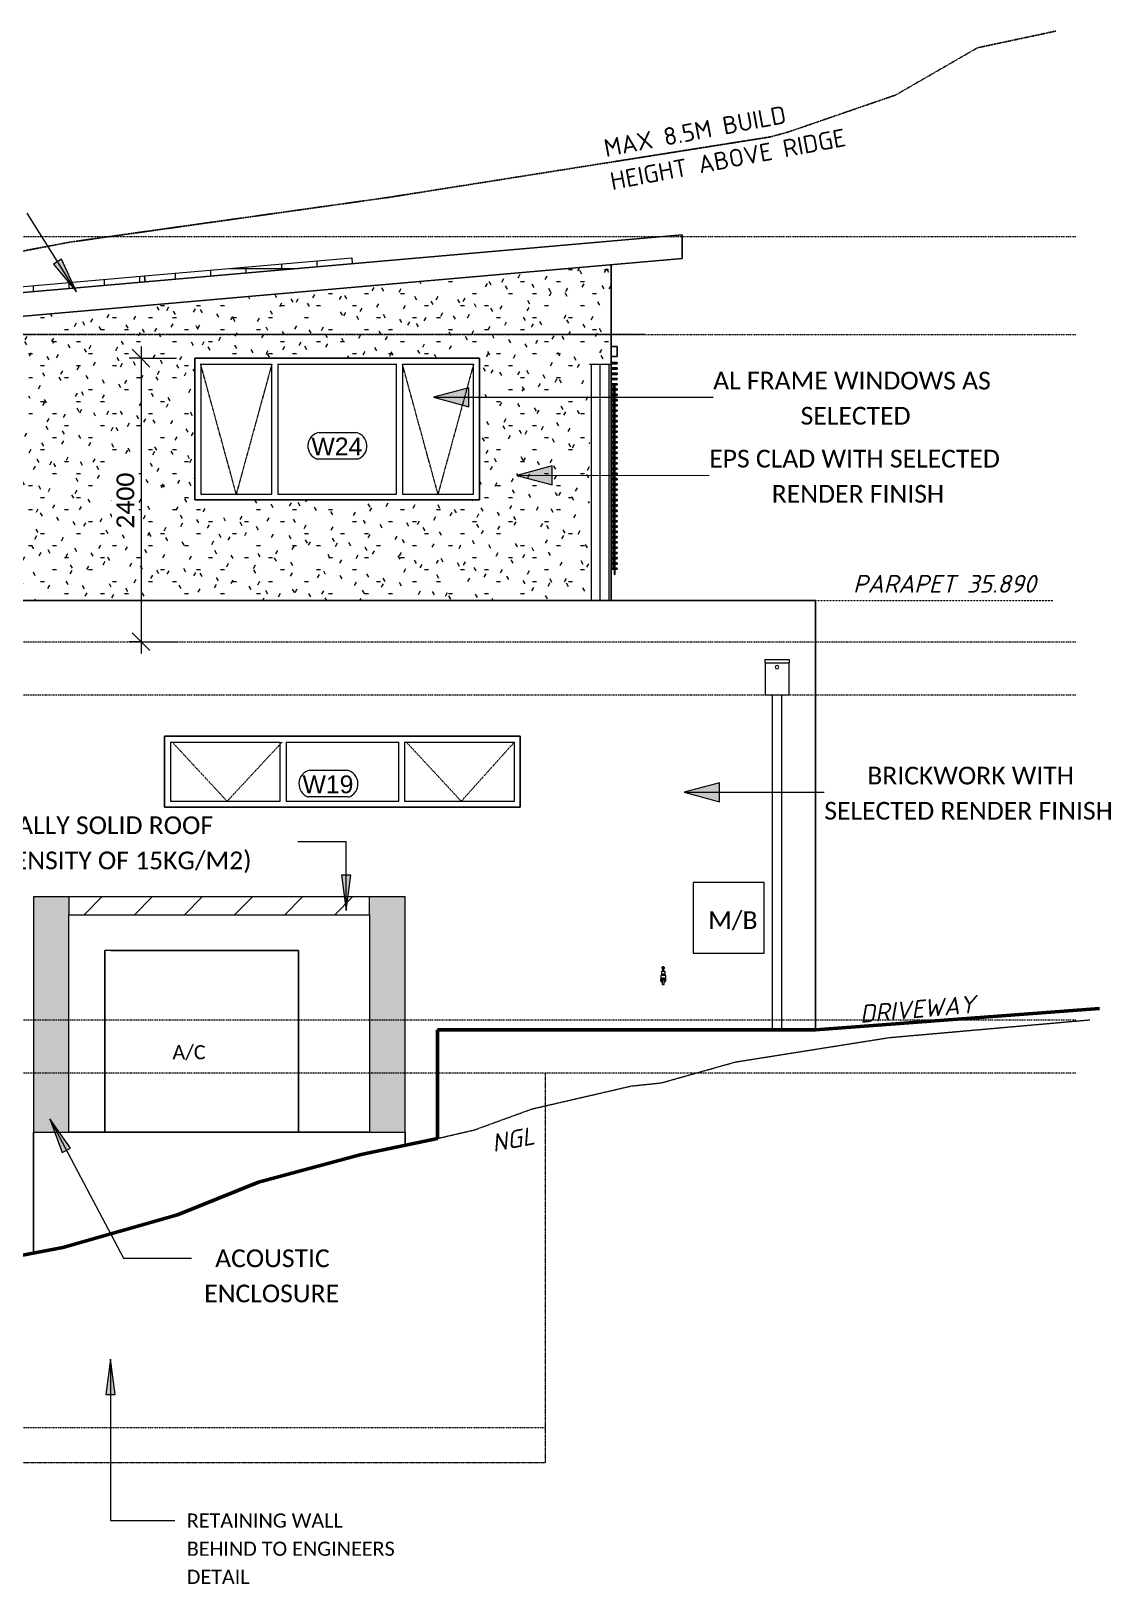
# Model space of a CAD drawing. Header units: millimetres. Extents: x -32501 to -4780, y 27365 to 40709.
# Drawn here: x -13920 to -4780, y 27565 to 40709 of the extents above; entities that cross this region are included whole.
import ezdxf

# ---------------------------------------------------------------- set-up
doc = ezdxf.new("R2010")
doc.units = ezdxf.units.MM
for name, pattern in [('Centre', [30, 12, -6, 6, -6]), ('Dash - Tight', [4.5, 3, -1.5]), ('Dash 1_16_', [3.175, 1.5875, -1.5875]), ('Dash 1_1_', [2, 1, -1]), ('Dash 1_8_', [6.35, 3.175, -3.175]), ('Dash 2_5mm', [5, 2.5, -2.5]), ('Overhead', [3.96875, 2.38125, -1.5875])]:
    doc.linetypes.add(name, pattern=pattern)
for name, color, linetype, lineweight in [('A-ANNO-DIMS', 211, 'Continuous', 9), ('A-ANNO-DIMS-100', 211, 'Continuous', 9), ('A-ANNO-IDEN', 131, 'Continuous', 9), ('A-DETL', 90, 'Continuous', 9), ('A-DETL-GENF', 92, 'Continuous', 9), ('A-DETL-MEDM', 33, 'Continuous', 25), ('A-DETL-WIDE', 214, 'Continuous', 50), ('A-FLOR-LEVL', 51, 'Continuous', 9), ('A-FLOR-OVHD', 1, 'Overhead', 9), ('A-GENM', 13, 'Continuous', 9), ('A-GLAZ', 151, 'Continuous', 9), ('A-GLAZ-IDEN', 152, 'Continuous', 9), ('A-WALL', 113, 'Continuous', 9), ('A-WALL-PATT', 111, 'Continuous', 9), ('E-ELEC-FIXT', 91, 'Continuous', 9), ('G-ANNO-DIMS', 111, 'Continuous', 9), ('G-ANNO-TEXT', 231, 'Continuous', 9), ('P-SANR-FIXT', 6, 'Continuous', 9), ('Q-SPCQ', 91, 'Continuous', 9)]:
    doc.layers.add(name, color=color, linetype=linetype, lineweight=lineweight)
doc.styles.add('Arial', font='arial.ttf', dxfattribs={"height": 150})
doc.styles.add('Calibri', font='calibri.ttf', dxfattribs={"height": 150})
doc.styles.add('Calibri_1', font='calibri.ttf', dxfattribs={"height": 120})
doc.styles.add('ISOCPEUR_1', font='ISOCPEUR.ttf', dxfattribs={"height": 150})
doc.styles.add('ISOCPEUR_I', font='', dxfattribs={"height": 150})
doc.styles.get('ISOCPEUR_I').set_extended_font_data('ISOCPEUR', italic=True)
doc.dimstyles.new('1_5mm_Calibri_Orange', dxfattribs={"dimscale": 304.8, "dimtxt": 176.602264, "dimasz": 0.492126, "dimexe": 0.328084, "dimexo": 0.0625, "dimgap": 0, "dimtad": 1, "dimdec": 0, "dimzin": 0, "dimdsep": 46, "dimtxsty": 'Calibri', "dimblk1": 'OBLIQUE', "dimblk2": 'OBLIQUE', "dimsah": 1, "dimcen": 0.09, "dimdle": 0.328084, "dimazin": 0, "dimtfac": 1, "dimtdec": 4, "dimtix": 1, "dimtmove": 0, "dimatfit": 3, "dimfxl": 0.984252, "dimfxlon": 1, "dimtvp": 1, "dimtfill": 1, "dimtolj": 1, "dimtzin": 0, "dimarcsym": 2})
pattern_1 = [(0, (-17498.15, 1200), (406.4, 101.6), [33.528, -271.272, 33.528, -271.272, -1625.6]), (0, (-17498.15, 1200), (406.4, 101.6), [-609.6, 33.528, -576.072, 33.528, -271.272, -711.2]), (0, (-17498.15, 1200), (406.4, 101.6), [-1524, 33.528, -169.672, 33.528, -474.472]), (120, (-17345.75, 1250.8), (-291.18818, 301.15272), [33.528, -271.272, 33.528, -271.272, -1625.6]), (120, (-17345.75, 1250.8), (-291.18818, 301.15272), [-609.6, 33.528, -576.072, 33.528, -271.272, -711.2]), (120, (-17345.75, 1250.8), (-291.18818, 301.15272), [-1524, 33.528, -169.672, 33.528, -474.472]), (240, (-17294.95, 1454), (-115.21182, -402.75272), [33.528, -271.272, 33.528, -271.272, -1625.6]), (240, (-17294.95, 1454), (-115.21182, -402.75272), [-609.6, 33.528, -576.072, 33.528, -271.272, -711.2]), (240, (-17294.95, 1454), (-115.21182, -402.75272), [-1524, 33.528, -169.672, 33.528, -474.472])]
pattern_2 = [(0, (-17498.15, 1200), (0, 300), []), (90, (-17498.15, 1200), (-300, 2e-14), [])]

# ---------------------------------------------------------------- blocks, each defined once
blk = doc.blocks.new('3 PANEL 2 transom - AFA0630-1980876-lhs')
at = {"layer": 'A-GLAZ'}
for p, q in [((-12739, 34690), (-12739, 34190)), ((-12739, 34690), (-11811, 34690)), ((-11811, 34190), (-11811, 34690)), ((-11761, 34690), (-11761, 34190)), ((-11761, 34690), (-10808, 34690)), ((-10808, 34190), (-10808, 34690)), ((-10758, 34690), (-10758, 34190)), ((-10758, 34690), (-9829, 34690)), ((-9829, 34190), (-9829, 34690)), ((-12739, 34190), (-11811, 34190)), ((-11761, 34190), (-10808, 34190)), ((-10758, 34190), (-9829, 34190))]:
    blk.add_line(p, q, dxfattribs=at)
blk = doc.blocks.new('Windows 1 - Windows 1-1602304-lhs')
at = {"layer": 'A-DETL-MEDM'}
for p, q in [((-9009, 38040), (-8959, 38040)), ((-8959, 38040), (-8959, 37953)), ((-9009, 37953), (-8959, 37953)), ((-9009, 37903), (-8959, 37903)), ((-9009, 37893), (-8959, 37893)), ((-9009, 37858), (-8959, 37858)), ((-8959, 37903), (-8959, 37893)), ((-8959, 37858), (-8959, 37848)), ((-9009, 37848), (-8959, 37848)), ((-9009, 37813), (-8959, 37813)), ((-9009, 37803), (-8959, 37803)), ((-9009, 37769), (-8959, 37769)), ((-9009, 37759), (-8959, 37759)), ((-9009, 37724), (-8959, 37724)), ((-8982, 37724), (-8978, 37724)), ((-8959, 37813), (-8959, 37803)), ((-8959, 37769), (-8959, 37759)), ((-8959, 37724), (-8959, 37714)), ((-9009, 37714), (-8959, 37714)), ((-9009, 37680), (-8959, 37680)), ((-9009, 37670), (-8959, 37670)), ((-9009, 37635), (-8959, 37635)), ((-9009, 37625), (-8959, 37625)), ((-9009, 37590), (-8959, 37590)), ((-8993, 37680), (-8993, 37709)), ((-8993, 37709), (-8989, 37709)), ((-8993, 37635), (-8993, 37670)), ((-8993, 37590), (-8993, 37625)), ((-8989, 37709), (-8989, 37680)), ((-8989, 37670), (-8989, 37635)), ((-8989, 37625), (-8989, 37590)), ((-8982, 37708), (-8982, 37714)), ((-8982, 37680), (-8982, 37708)), ((-8982, 37708), (-8978, 37708)), ((-8982, 37635), (-8982, 37670)), ((-8982, 37590), (-8982, 37625)), ((-8978, 37714), (-8978, 37708)), ((-8978, 37708), (-8978, 37680)), ((-8978, 37670), (-8978, 37635)), ((-8978, 37625), (-8978, 37590)), ((-8959, 37680), (-8959, 37670)), ((-8959, 37635), (-8959, 37625)), ((-8959, 37590), (-8959, 37580)), ((-9009, 37580), (-8959, 37580)), ((-9009, 37546), (-8959, 37546)), ((-9009, 37536), (-8959, 37536)), ((-9009, 37501), (-8959, 37501)), ((-9009, 37491), (-8959, 37491)), ((-8993, 37546), (-8993, 37580)), ((-8993, 37501), (-8993, 37536)), ((-8993, 37456), (-8993, 37491)), ((-8989, 37580), (-8989, 37546)), ((-8989, 37536), (-8989, 37501)), ((-8989, 37491), (-8989, 37456)), ((-8982, 37546), (-8982, 37580)), ((-8982, 37580), (-8978, 37580)), ((-8982, 37501), (-8982, 37536)), ((-8982, 37456), (-8982, 37491)), ((-8978, 37580), (-8978, 37546)), ((-8978, 37536), (-8978, 37501)), ((-8978, 37491), (-8978, 37456)), ((-8959, 37546), (-8959, 37536)), ((-8959, 37501), (-8959, 37491)), ((-9009, 37456), (-8959, 37456)), ((-9009, 37446), (-8959, 37446)), ((-9009, 37412), (-8959, 37412)), ((-9009, 37402), (-8959, 37402)), ((-9009, 37367), (-8959, 37367)), ((-9009, 37357), (-8959, 37357)), ((-8993, 37412), (-8993, 37446)), ((-8993, 37367), (-8993, 37402)), ((-8993, 37323), (-8993, 37357)), ((-8989, 37446), (-8989, 37412)), ((-8989, 37402), (-8989, 37367)), ((-8989, 37357), (-8989, 37323)), ((-8982, 37412), (-8982, 37446)), ((-8982, 37367), (-8982, 37402)), ((-8982, 37323), (-8982, 37357)), ((-8978, 37446), (-8978, 37412)), ((-8978, 37402), (-8978, 37367)), ((-8978, 37357), (-8978, 37323)), ((-8959, 37456), (-8959, 37446)), ((-8959, 37412), (-8959, 37402)), ((-8959, 37367), (-8959, 37357)), ((-9009, 37323), (-8959, 37323)), ((-9009, 37313), (-8959, 37313)), ((-9009, 37278), (-8959, 37278)), ((-9009, 37268), (-8959, 37268)), ((-9009, 37233), (-8959, 37233)), ((-9009, 37223), (-8959, 37223)), ((-8993, 37278), (-8993, 37313)), ((-8993, 37233), (-8993, 37268)), ((-8993, 37189), (-8993, 37223)), ((-8989, 37313), (-8989, 37278)), ((-8989, 37268), (-8989, 37233)), ((-8989, 37223), (-8989, 37189)), ((-8982, 37278), (-8982, 37313)), ((-8982, 37233), (-8982, 37268)), ((-8982, 37189), (-8982, 37223)), ((-8978, 37313), (-8978, 37278)), ((-8978, 37268), (-8978, 37233)), ((-8978, 37223), (-8978, 37189)), ((-8959, 37323), (-8959, 37313)), ((-8959, 37278), (-8959, 37268)), ((-8959, 37233), (-8959, 37223)), ((-9009, 37189), (-8959, 37189)), ((-9009, 37179), (-8959, 37179)), ((-9009, 37144), (-8959, 37144)), ((-9009, 37134), (-8959, 37134)), ((-9009, 37100), (-8959, 37100)), ((-9009, 37090), (-8959, 37090)), ((-8993, 37144), (-8993, 37179)), ((-8993, 37100), (-8993, 37134)), ((-8993, 37055), (-8993, 37090)), ((-8989, 37179), (-8989, 37144)), ((-8989, 37134), (-8989, 37100)), ((-8989, 37090), (-8989, 37055)), ((-8982, 37144), (-8982, 37179)), ((-8982, 37100), (-8982, 37134)), ((-8982, 37055), (-8982, 37090)), ((-8978, 37179), (-8978, 37144)), ((-8978, 37134), (-8978, 37100)), ((-8978, 37090), (-8978, 37055)), ((-8959, 37189), (-8959, 37179)), ((-8959, 37144), (-8959, 37134)), ((-8959, 37100), (-8959, 37090)), ((-9009, 37055), (-8959, 37055)), ((-9009, 37045), (-8959, 37045)), ((-9009, 37010), (-8959, 37010)), ((-9009, 37000), (-8959, 37000)), ((-9009, 36966), (-8959, 36966)), ((-9009, 36956), (-8959, 36956)), ((-8993, 37010), (-8993, 37045)), ((-8993, 36966), (-8993, 37000)), ((-8993, 36921), (-8993, 36956)), ((-8989, 37045), (-8989, 37010)), ((-8989, 37000), (-8989, 36966)), ((-8989, 36956), (-8989, 36921)), ((-8982, 37010), (-8982, 37045)), ((-8982, 36966), (-8982, 37000)), ((-8982, 36921), (-8982, 36956)), ((-8978, 37045), (-8978, 37010)), ((-8978, 37000), (-8978, 36966)), ((-8978, 36956), (-8978, 36921)), ((-8959, 37055), (-8959, 37045)), ((-8959, 37010), (-8959, 37000)), ((-8959, 36966), (-8959, 36956)), ((-9009, 36921), (-8959, 36921)), ((-9009, 36911), (-8959, 36911)), ((-9009, 36876), (-8959, 36876)), ((-9009, 36866), (-8959, 36866)), ((-9009, 36832), (-8959, 36832)), ((-9009, 36822), (-8959, 36822)), ((-8993, 36876), (-8993, 36911)), ((-8993, 36832), (-8993, 36866)), ((-8993, 36787), (-8993, 36822)), ((-8989, 36911), (-8989, 36876)), ((-8989, 36866), (-8989, 36832)), ((-8989, 36822), (-8989, 36787)), ((-8982, 36876), (-8982, 36911)), ((-8982, 36832), (-8982, 36866)), ((-8982, 36787), (-8982, 36822)), ((-8978, 36911), (-8978, 36876)), ((-8978, 36866), (-8978, 36832)), ((-8978, 36822), (-8978, 36787)), ((-8959, 36921), (-8959, 36911)), ((-8959, 36876), (-8959, 36866)), ((-8959, 36832), (-8959, 36822)), ((-9009, 36787), (-8959, 36787)), ((-9009, 36777), (-8959, 36777)), ((-9009, 36743), (-8959, 36743)), ((-9009, 36733), (-8959, 36733)), ((-9009, 36698), (-8959, 36698)), ((-9009, 36688), (-8959, 36688)), ((-8993, 36743), (-8993, 36777)), ((-8993, 36698), (-8993, 36733)), ((-8993, 36653), (-8993, 36688)), ((-8989, 36777), (-8989, 36743)), ((-8989, 36733), (-8989, 36698)), ((-8989, 36688), (-8989, 36653)), ((-8982, 36743), (-8982, 36777)), ((-8982, 36698), (-8982, 36733)), ((-8982, 36653), (-8982, 36688)), ((-8978, 36777), (-8978, 36743)), ((-8978, 36733), (-8978, 36698)), ((-8978, 36688), (-8978, 36653)), ((-8959, 36787), (-8959, 36777)), ((-8959, 36743), (-8959, 36733)), ((-8959, 36698), (-8959, 36688)), ((-9009, 36653), (-8959, 36653)), ((-9009, 36643), (-8959, 36643)), ((-9009, 36609), (-8959, 36609)), ((-9009, 36599), (-8959, 36599)), ((-9009, 36564), (-8959, 36564)), ((-9009, 36554), (-8959, 36554)), ((-8993, 36609), (-8993, 36643)), ((-8993, 36564), (-8993, 36599)), ((-8993, 36520), (-8993, 36554)), ((-8989, 36643), (-8989, 36609)), ((-8989, 36599), (-8989, 36564)), ((-8989, 36554), (-8989, 36520)), ((-8982, 36609), (-8982, 36643)), ((-8982, 36564), (-8982, 36599)), ((-8982, 36520), (-8982, 36554)), ((-8978, 36643), (-8978, 36609)), ((-8978, 36599), (-8978, 36564)), ((-8978, 36554), (-8978, 36520)), ((-8959, 36653), (-8959, 36643)), ((-8959, 36609), (-8959, 36599)), ((-8959, 36564), (-8959, 36554)), ((-9009, 36520), (-8959, 36520)), ((-9009, 36510), (-8959, 36510)), ((-9009, 36475), (-8959, 36475)), ((-9009, 36465), (-8959, 36465)), ((-9009, 36430), (-8959, 36430)), ((-9009, 36420), (-8959, 36420)), ((-8993, 36475), (-8993, 36510)), ((-8993, 36430), (-8993, 36465)), ((-8993, 36386), (-8993, 36420)), ((-8989, 36510), (-8989, 36475)), ((-8989, 36465), (-8989, 36430)), ((-8989, 36420), (-8989, 36386)), ((-8982, 36475), (-8982, 36510)), ((-8982, 36430), (-8982, 36465)), ((-8982, 36386), (-8982, 36420)), ((-8978, 36510), (-8978, 36475)), ((-8978, 36465), (-8978, 36430)), ((-8978, 36420), (-8978, 36386)), ((-8959, 36520), (-8959, 36510)), ((-8959, 36475), (-8959, 36465)), ((-8959, 36430), (-8959, 36420)), ((-9009, 36386), (-8959, 36386)), ((-9009, 36376), (-8959, 36376)), ((-9009, 36341), (-8959, 36341)), ((-9009, 36331), (-8959, 36331)), ((-9009, 36296), (-8959, 36296)), ((-9009, 36286), (-8959, 36286)), ((-8993, 36341), (-8993, 36376)), ((-8993, 36296), (-8993, 36331)), ((-8993, 36252), (-8993, 36286)), ((-8989, 36376), (-8989, 36341)), ((-8989, 36331), (-8989, 36296)), ((-8989, 36286), (-8989, 36252)), ((-8982, 36341), (-8982, 36376)), ((-8982, 36296), (-8982, 36331)), ((-8982, 36252), (-8982, 36286)), ((-8978, 36376), (-8978, 36341)), ((-8978, 36331), (-8978, 36296)), ((-8978, 36286), (-8978, 36252)), ((-8959, 36386), (-8959, 36376)), ((-8959, 36341), (-8959, 36331)), ((-8959, 36296), (-8959, 36286)), ((-9009, 36252), (-8959, 36252)), ((-9009, 36242), (-8959, 36242)), ((-9009, 36207), (-8959, 36207)), ((-9009, 36197), (-8959, 36197)), ((-9009, 36163), (-8959, 36163)), ((-9009, 36153), (-8959, 36153)), ((-8993, 36207), (-8993, 36242)), ((-8993, 36165), (-8993, 36197)), ((-8989, 36165), (-8993, 36165)), ((-8989, 36242), (-8989, 36207)), ((-8989, 36197), (-8989, 36165)), ((-8982, 36207), (-8982, 36242)), ((-8982, 36167), (-8982, 36197)), ((-8982, 36163), (-8982, 36167)), ((-8978, 36167), (-8982, 36167)), ((-8982, 36146), (-8982, 36153)), ((-8978, 36146), (-8982, 36146)), ((-8982, 36109), (-8982, 36146)), ((-8978, 36242), (-8978, 36207)), ((-8978, 36197), (-8978, 36167)), ((-8978, 36167), (-8978, 36163)), ((-8978, 36153), (-8978, 36146)), ((-8978, 36146), (-8978, 36109)), ((-8959, 36252), (-8959, 36242)), ((-8959, 36207), (-8959, 36197)), ((-8959, 36163), (-8959, 36153)), ((-8978, 36109), (-8982, 36109))]:
    blk.add_line(p, q, dxfattribs=at)
blk = doc.blocks.new('AS_AA 0622 - 1527_3 PANEL HORIZONTAL_ - AA1224-2143068-lhs')
at = {"layer": 'A-GLAZ'}
for p, q in [((-10124, 37940), (-12534, 37940)), ((-12534, 36740), (-12534, 37940)), ((-12484, 37890), (-12484, 36790)), ((-12484, 37890), (-11882, 37890)), ((-11882, 36790), (-11882, 37890)), ((-11832, 37890), (-11832, 36790)), ((-11832, 37890), (-10827, 37890)), ((-10827, 36790), (-10827, 37890)), ((-10777, 37890), (-10777, 36790)), ((-10777, 37890), (-10174, 37890)), ((-10174, 36790), (-10174, 37890)), ((-10124, 37940), (-10124, 36740)), ((-10124, 36740), (-12534, 36740)), ((-12484, 36790), (-11882, 36790)), ((-11832, 36790), (-10827, 36790)), ((-10777, 36790), (-10174, 36790))]:
    blk.add_line(p, q, dxfattribs=at)
blk = doc.blocks.new('Meter box - Type 1-1980878-lhs')
at = {"layer": 'E-ELEC-FIXT'}
for p, q in [((-7715, 33503), (-8315, 33503)), ((-8315, 33503), (-8315, 32903)), ((-7715, 32903), (-7715, 33503)), ((-8315, 32903), (-7715, 32903))]:
    blk.add_line(p, q, dxfattribs=at)
blk = doc.blocks.new('Downpipe - RH DP-1906953-lhs')
at = {"layer": 'A-GENM'}
for p, q in [((-7709, 35390), (-7503, 35390)), ((-7709, 35390), (-7709, 35360)), ((-7709, 35360), (-7503, 35360)), ((-7706, 35360), (-7706, 35093)), ((-7506, 35360), (-7506, 35093)), ((-7503, 35390), (-7503, 35360)), ((-7706, 35093), (-7706, 35090)), ((-7506, 35093), (-7506, 35090)), ((-7706, 35090), (-7506, 35090)), ((-7646, 35090), (-7646, 32254)), ((-7566, 32254), (-7566, 35090))]:
    blk.add_line(p, q, dxfattribs=at)
for start, end in [(0, 180), (180, 0)]:
    blk.add_arc((-7606, 35325), 15, start, end, dxfattribs=at)
blk = doc.blocks.new('Solar Panel_ Face Based - Solar Panel_ Face Based-V6-lhs')
at = {"layer": 'E-ELEC-FIXT'}
h = blk.add_hatch(dxfattribs=at)
h.set_pattern_fill('FP_4', color=256, style=0, pattern_type=2)
h.set_pattern_definition(pattern_2)
h.paths.add_polyline_path([(-14712, 38483), (-14708, 38433), (-12955, 38587), (-12959, 38637)])
for p, q in [((-14712, 38483), (-12959, 38637)), ((-12959, 38637), (-12955, 38587)), ((-14708, 38433), (-14712, 38483))]:
    blk.add_line(p, q, dxfattribs=at)
blk = doc.blocks.new('Solar Panel_ Face Based - Solar Panel_ Face Based-V7-lhs')
at = {"layer": 'E-ELEC-FIXT'}
h = blk.add_hatch(dxfattribs=at)
h.set_pattern_fill('FP_3', color=256, style=0, pattern_type=2)
h.set_pattern_definition(pattern_2)
h.paths.add_polyline_path([(-12955, 38587), (-11201, 38740), (-11206, 38790), (-12959, 38637)])
for p, q in [((-12959, 38637), (-11206, 38790)), ((-11206, 38790), (-11201, 38740)), ((-12955, 38587), (-12959, 38637))]:
    blk.add_line(p, q, dxfattribs=at)
blk = doc.blocks.new('Tap - Tap-1959228-lhs')
at = {"layer": 'P-SANR-FIXT'}
for p, q in [((-8585, 32748), (-8585, 32729)), ((-8554, 32748), (-8585, 32748)), ((-8585, 32729), (-8569, 32729)), ((-8585, 32729), (-8585, 32716)), ((-8580, 32729), (-8580, 32716)), ((-8576, 32774), (-8576, 32748)), ((-8576, 32774), (-8576, 32774)), ((-8576, 32774), (-8576, 32774)), ((-8569, 32729), (-8554, 32729)), ((-8569, 32729), (-8569, 32716)), ((-8563, 32748), (-8563, 32774)), ((-8563, 32774), (-8563, 32774)), ((-8563, 32774), (-8563, 32774)), ((-8559, 32729), (-8559, 32716)), ((-8554, 32729), (-8554, 32748)), ((-8554, 32716), (-8554, 32729)), ((-8590, 32715), (-8590, 32690)), ((-8548, 32715), (-8590, 32715)), ((-8590, 32690), (-8581, 32690)), ((-8589, 32716), (-8589, 32715)), ((-8585, 32716), (-8589, 32716)), ((-8549, 32716), (-8589, 32716)), ((-8585, 32716), (-8584, 32716)), ((-8558, 32690), (-8548, 32690)), ((-8549, 32716), (-8554, 32716)), ((-8549, 32715), (-8549, 32716)), ((-8548, 32690), (-8548, 32715))]:
    blk.add_line(p, q, dxfattribs=at)
at = {"layer": 'P-SANR-FIXT', "flags": 128}
for points in [[(-8576, 32774), (-8577, 32775), (-8578, 32777), (-8579, 32779), (-8579, 32781), (-8578, 32783), (-8577, 32785), (-8576, 32786), (-8575, 32787), (-8574, 32788), (-8572, 32789), (-8569, 32789)], [(-8569, 32789), (-8571, 32789), (-8573, 32788), (-8575, 32787), (-8576, 32786), (-8577, 32785), (-8578, 32783), (-8579, 32781), (-8579, 32779), (-8578, 32777), (-8577, 32775), (-8576, 32774), (-8575, 32773), (-8574, 32772), (-8572, 32771), (-8569, 32771)], [(-8569, 32789), (-8568, 32789), (-8566, 32788), (-8564, 32787), (-8563, 32786), (-8562, 32785), (-8561, 32783), (-8560, 32781), (-8560, 32779), (-8561, 32777), (-8562, 32775), (-8563, 32774)], [(-8569, 32771), (-8568, 32771), (-8566, 32772), (-8564, 32773), (-8563, 32774), (-8562, 32775), (-8561, 32777), (-8560, 32779), (-8560, 32781), (-8561, 32783), (-8562, 32785), (-8563, 32786), (-8564, 32787), (-8565, 32788), (-8567, 32789), (-8569, 32789)], [(-8578, 32658), (-8580, 32659), (-8583, 32661), (-8585, 32663), (-8586, 32665), (-8588, 32668), (-8589, 32670), (-8590, 32673), (-8590, 32676), (-8590, 32679), (-8589, 32682), (-8588, 32684), (-8587, 32687), (-8585, 32689), (-8585, 32690)], [(-8577, 32677), (-8577, 32676), (-8577, 32676), (-8577, 32676), (-8577, 32675), (-8577, 32675), (-8577, 32674), (-8577, 32674), (-8577, 32673), (-8577, 32672), (-8577, 32671), (-8577, 32671), (-8577, 32670), (-8577, 32669), (-8577, 32668), (-8577, 32667), (-8577, 32666), (-8577, 32665), (-8577, 32664), (-8577, 32662), (-8577, 32661), (-8577, 32660), (-8577, 32659), (-8577, 32657), (-8577, 32656), (-8577, 32655), (-8577, 32653), (-8577, 32652), (-8577, 32651), (-8577, 32649), (-8577, 32648), (-8577, 32646), (-8577, 32645), (-8577, 32643), (-8577, 32642), (-8577, 32640), (-8577, 32639), (-8577, 32638)], [(-8554, 32690), (-8552, 32688), (-8551, 32685), (-8550, 32682), (-8549, 32680), (-8549, 32677), (-8549, 32674), (-8550, 32671), (-8551, 32668), (-8552, 32666), (-8554, 32664), (-8556, 32661), (-8558, 32660), (-8561, 32658)], [(-8561, 32638), (-8561, 32640), (-8561, 32641), (-8561, 32643), (-8561, 32644), (-8561, 32645), (-8561, 32647), (-8561, 32648), (-8561, 32650), (-8561, 32651), (-8561, 32653), (-8561, 32654), (-8561, 32655), (-8561, 32657), (-8561, 32658), (-8561, 32659), (-8561, 32661), (-8561, 32662), (-8561, 32663), (-8561, 32664), (-8561, 32665), (-8561, 32666), (-8561, 32667), (-8561, 32668), (-8561, 32669), (-8561, 32670), (-8561, 32671), (-8561, 32672), (-8561, 32673), (-8561, 32673), (-8561, 32674), (-8561, 32674), (-8561, 32675), (-8561, 32675), (-8561, 32676), (-8561, 32676), (-8561, 32677), (-8561, 32677)]]:
    blk.add_lwpolyline(points, dxfattribs=at)
at = {"layer": 'P-SANR-FIXT'}
for centre, radius, start, end in [((-8569, 32780), 8.98, 233.7898, 270), ((-8569, 32780), 8.98, 90, 108.0981), ((-8569, 32780), 8.98, 53.7898, 90), ((-8569, 32780), 8.98, 270, 288.0981), ((-8569, 32677), 9.58, 90, 210), ((-8569, 32677), 9.58, 330, 90)]:
    blk.add_arc(centre, radius, start, end, dxfattribs=at)
for start_param, end_param in [(2.879793, 4.712389), (4.712389, 6.544985)]:
    blk.add_ellipse((-8569, 32638), major_axis=(8, 0), ratio=0.061903, start_param=start_param, end_param=end_param, dxfattribs=at)
for points, knots in [([(-8569, 32771), (-8570, 32771), (-8571, 32771), (-8572, 32771), (-8572, 32771), (-8572, 32771), (-8573, 32772), (-8573, 32772), (-8573, 32772), (-8574, 32772), (-8574, 32772), (-8574, 32772), (-8574, 32772), (-8575, 32773), (-8575, 32773), (-8575, 32773), (-8575, 32773), (-8575, 32773), (-8575, 32773), (-8575, 32773), (-8576, 32773), (-8576, 32774), (-8576, 32774)], [0, 0, 0, 0, 0.166667, 0.25, 0.291667, 0.333333, 0.375, 0.416667, 0.458333, 0.5, 0.541667, 0.583333, 0.625, 0.666667, 0.6875, 0.708333, 0.75, 0.791667, 0.833333, 0.875, 0.916667, 1, 1, 1, 1]), ([(-8563, 32774), (-8563, 32774), (-8563, 32773), (-8563, 32773), (-8564, 32773), (-8564, 32773), (-8564, 32773), (-8564, 32773), (-8564, 32773), (-8564, 32773), (-8564, 32773), (-8565, 32772), (-8565, 32772), (-8565, 32772), (-8565, 32772), (-8566, 32772), (-8566, 32772), (-8566, 32772), (-8567, 32771), (-8567, 32771), (-8567, 32771), (-8568, 32771), (-8569, 32771), (-8569, 32771)], [0, 0, 0, 0, 0.083333, 0.125, 0.166667, 0.208333, 0.25, 0.291667, 0.3125, 0.333333, 0.354167, 0.375, 0.416667, 0.458333, 0.5, 0.541667, 0.583333, 0.625, 0.666667, 0.708333, 0.75, 0.833333, 1, 1, 1, 1]), ([(-8577, 32675), (-8577, 32676), (-8577, 32677), (-8577, 32678), (-8577, 32679), (-8577, 32680), (-8576, 32682), (-8574, 32683), (-8572, 32684), (-8571, 32685), (-8569, 32685)], [0.4444444, 0.4444444, 0.4444444, 0.4444444, 0.5138889, 0.5486111, 0.5833333, 0.6527778, 0.7222222, 0.7916667, 0.8611111, 1, 1, 1, 1]), ([(-8569, 32685), (-8569, 32685), (-8568, 32685), (-8567, 32684), (-8565, 32684), (-8564, 32683), (-8563, 32682), (-8562, 32681), (-8562, 32679), (-8562, 32678), (-8561, 32677), (-8562, 32676), (-8562, 32675)], [0, 0, 0, 0, 0.0555556, 0.1111111, 0.1666667, 0.2222222, 0.2777778, 0.3333333, 0.3888889, 0.4444444, 0.5138889, 0.5555556, 0.5555556, 0.5555556, 0.5555556])]:
    blk.add_open_spline(points, degree=3, knots=knots, dxfattribs=at)
for points in [[(-8569, 32693), (-8571, 32693), (-8574, 32693), (-8578, 32692), (-8580, 32691), (-8581, 32690)], [(-8558, 32690), (-8559, 32691), (-8561, 32692), (-8565, 32693), (-8568, 32693), (-8569, 32693)]]:
    blk.add_open_spline(points, degree=3, dxfattribs=at)
blk = doc.blocks.new('ACTRON UNIT - SRA171C-2646790-lhs')
at = {"layer": 'A-DETL-MEDM'}
for p, q in [((-13296, 32926), (-13296, 31390)), ((-13246, 32926), (-11705, 32926)), ((-11655, 32926), (-11705, 32926)), ((-11655, 31390), (-11655, 32926)), ((-13900, 30365), (-13900, 31380))]:
    blk.add_line(p, q, dxfattribs=at)
at = {"layer": 'Q-SPCQ'}
blk.add_line((-13246, 32926), (-13296, 32926), dxfattribs=at)
blk = doc.blocks.new('DIMBLOCK4-lhs')
at = {"layer": 'A-ANNO-DIMS-100'}
for p, q in [((-12989, 37940), (-13064, 38015)), ((-12989, 38040), (-12989, 35440)), ((-12989, 37940), (-13089, 37940)), ((-12989, 37940), (-12914, 37865)), ((-12989, 37940), (-12689, 37940)), ((-12989, 35540), (-13089, 35540)), ((-12989, 35540), (-13064, 35615)), ((-12989, 35540), (-12914, 35465)), ((-12989, 35540), (-12689, 35540))]:
    blk.add_line(p, q, dxfattribs=at)
at = {"layer": 'A-ANNO-DIMS-100', "color": 0, "insert": (-13197, 36497), "char_height": 150, "width": 583.66, "attachment_point": 1, "rotation": 90, "line_spacing_factor": 1.158048, "style": 'Calibri', "bg_fill": 3, "box_fill_scale": 1.25, "bg_fill_color": 9, "bg_fill_true_color": 13158600, "bg_fill_transparency": 0}
blk.add_mtext('2400', dxfattribs=at)
blk = doc.blocks.new('_Oblique')
at = {"color": 0, "linetype": 'ByBlock', "lineweight": -2}
blk.add_line((-0.5, -0.5), (0.5, 0.5), dxfattribs=at)
blk = doc.blocks.new('Window Tag ELEVATION - Window Tag_Elevation-2303104-lhs')
at = {"layer": 'A-GLAZ-IDEN'}
for p, q in [((-11484, 37312), (-11170, 37312)), ((-11157, 37086), (-11498, 37086))]:
    blk.add_line(p, q, dxfattribs=at)
for centre, start, end in [((-11459, 37197), 102.445, 250.7813), ((-11195, 37197), 289.2187, 77.555)]:
    blk.add_arc(centre, 118, start, end, dxfattribs=at)

msp = doc.modelspace()

# ---------------------------------------------------------------- hatches: boundary and pattern name
at = {"layer": 'A-ANNO-IDEN'}
for points in [[(-10514.6, 37608.7), (-10214.5, 37528.4), (-10214.6, 37689.2)], [(-9807.9, 36948.1), (-9507.9, 36867.8), (-9507.9, 37028.5)], [(-8393.1, 34265.7), (-8093, 34185.4), (-8093.1, 34346.2)]]:
    msp.add_hatch(color=256, dxfattribs=at).paths.add_polyline_path(points)
at = {"layer": 'A-DETL-GENF'}
for points in [[(-13599.5, 31390), (-13599.5, 33380.5), (-13899.5, 33380.5), (-13899.5, 31390)], [(-10754.5, 31390), (-10754.5, 33379.8), (-11054.5, 33379.8), (-11054.5, 31390), (-10802.1, 31390)]]:
    msp.add_hatch(color=111, dxfattribs=at).paths.add_polyline_path(points)
h = msp.add_hatch(dxfattribs=at)
h.set_pattern_fill('FP_5', color=8, style=0, pattern_type=2)
h.set_pattern_definition([(45, (-17498.15, 1200), (-212.132, 212.132), [])])
h.paths.add_polyline_path([(-11240.9, 33229.8), (-11054.5, 33229.8), (-11054.5, 33379.8), (-13599.5, 33379.8), (-13599.5, 33229.8), (-12996, 33229.8)])
at = {"layer": 'A-WALL-PATT'}
h = msp.add_hatch(dxfattribs=at)
h.set_pattern_fill('FP_1', color=256, style=0, pattern_type=2)
h.set_pattern_definition(pattern_1)
h.paths.add_polyline_path([(-15080.3, 35890), (-9194.5, 35890), (-9194.5, 38713.9), (-18294.5, 37917.8), (-18294.5, 37796.2), (-17779.5, 37751.1), (-17779.5, 35890), (-17749.5, 35890), (-17749.5, 37640), (-15939.5, 37640), (-15939.5, 35890), (-15190, 35890)])
h.paths.add_polyline_path([(-17949.5, 35890), (-17859.5, 35890), (-17859.5, 37677.8), (-18294.5, 37715.8), (-18294.5, 36341), (-17949.5, 36371.2), (-17949.5, 35950.8)])
h.paths.add_polyline_path([(-11240.9, 36740), (-12534.5, 36740), (-12534.5, 37940), (-10124.5, 37940), (-10124.5, 36740)])
h.paths.add_polyline_path([(-15149.9, 37340), (-15149.9, 37940), (-13939.9, 37940), (-13939.9, 37340), (-15080.3, 37340)])
h = msp.add_hatch(dxfattribs=at)
h.set_pattern_fill('FP_1', color=256, style=0, pattern_type=2)
h.set_pattern_definition(pattern_1)
h.paths.add_polyline_path([(-9194.5, 37885.1), (-9009.5, 37885.1), (-9009.5, 38730.1), (-9194.5, 38713.9), (-9194.5, 38377.7)])
h = msp.add_hatch(dxfattribs=at)
h.set_pattern_fill('FP_2', color=256, style=0, pattern_type=2)
h.set_pattern_definition([(90, (-9101.96, 35540), (-75, 5e-15), [])])
h.paths.add_polyline_path([(-9009.5, 35890), (-9009.5, 37885.1), (-9194.5, 37885.1), (-9194.5, 35890)])
at = {"layer": 'G-ANNO-TEXT'}
for points in [[(-13536.1, 38501.6), (-13661.8, 38776.8), (-13728.7, 38734.9)], [(-11252.7, 33264.1), (-11213.2, 33564.1), (-11292.2, 33564.1)], [(-13760.5, 31502), (-13655.4, 31218.3), (-13585.5, 31255.1)], [(-13248.5, 29468.3), (-13288, 29168.3), (-13209, 29168.3)]]:
    msp.add_hatch(color=7, dxfattribs=at).paths.add_polyline_path(points)

# ---------------------------------------------------------------- linework, layer by layer
at = {"layer": 'A-ANNO-IDEN'}
for p, q in [((-10214.6, 37689.2), (-10514.6, 37608.7)), ((-10514.6, 37608.7), (-8146.9, 37609.2)), ((-10514.6, 37608.7), (-10214.5, 37528.4)), ((-10214.5, 37528.4), (-10214.6, 37689.2)), ((-9507.9, 37028.5), (-9807.9, 36948.1)), ((-9807.9, 36948.1), (-8179.7, 36948.6)), ((-9807.9, 36948.1), (-9507.9, 36867.8)), ((-9507.9, 36867.8), (-9507.9, 37028.5)), ((-8093.1, 34346.2), (-8393.1, 34265.7)), ((-8093, 34185.4), (-8093.1, 34346.2)), ((-8393.1, 34265.7), (-7206, 34266.2)), ((-8393.1, 34265.7), (-8093, 34185.4))]:
    msp.add_line(p, q, dxfattribs=at)
at = {"layer": 'A-DETL', "linetype": 'Dash 2_5mm', "lineweight": 25}
for p, q in [((-5908.9, 40567.2), (-5243.8, 40708.6)), ((-6601.7, 40167.2), (-5908.9, 40567.2)), ((-7509.4, 39854.6), (-6601.7, 40167.2)), ((-7663.7, 39812.4), (-7509.4, 39854.6)), ((-7663.7, 39812.4), (-8559.7, 39670.5)), ((-8559.7, 39670.5), (-9982.7, 39445.1)), ((-9982.7, 39445.1), (-10891.4, 39301.2)), ((-10891.4, 39301.2), (-13599.5, 38920.6)), ((-13599.5, 38920.6), (-15918.1, 38480.6))]:
    msp.add_line(p, q, dxfattribs=at)
at = {"layer": 'A-DETL', "linetype": 'Dash 1_8_'}
msp.add_line((-8719.5, 38140), (-18919.5, 38140), dxfattribs=at)
at = {"layer": 'A-DETL', "linetype": 'Dash 1_16_'}
msp.add_line((-7279.5, 35890), (-5271.5, 35890), dxfattribs=at)
at = {"layer": 'A-DETL', "linetype": 'Dash 2_5mm'}
for p, q in [((-12260.3, 34190), (-12724.5, 34690)), ((-11796.1, 34690), (-12260.3, 34190)), ((-10278.6, 34190), (-10742.8, 34690)), ((-9829.5, 34690), (-10278.6, 34190))]:
    msp.add_line(p, q, dxfattribs=at)
at = {"layer": 'A-DETL'}
for p, q in [((-13599.5, 33380.5), (-13899.5, 33380.5)), ((-13899.5, 33380.5), (-13899.5, 31390)), ((-11054.5, 33379.8), (-13599.5, 33379.8)), ((-13599.5, 33379.8), (-13599.5, 33229.8)), ((-10754.5, 33379.8), (-11054.5, 33379.8)), ((-11054.5, 33229.8), (-11054.5, 33379.8)), ((-10754.5, 31390), (-10754.5, 33379.8)), ((-13599.5, 31390), (-13599.5, 33229.8)), ((-13599.5, 33229.8), (-11054.5, 33229.8)), ((-11054.5, 33229.8), (-11054.5, 31390)), ((-13899.5, 31390), (-13599.5, 31390)), ((-11054.5, 31390), (-10754.5, 31390))]:
    msp.add_line(p, q, dxfattribs=at)
at = {"layer": 'A-DETL', "linetype": 'Dash - Tight'}
for p, q in [((-6652.1, 32190.2), (-4957.6, 32340)), ((-7955.9, 31983.7), (-6652.1, 32190.2)), ((-8586.4, 31806.2), (-7955.9, 31983.7)), ((-9678, 31586.1), (-8840, 31779.6)), ((-8840, 31779.6), (-8586.4, 31806.2)), ((-10166.6, 31408.3), (-9678, 31586.1)), ((-10575.8, 31313.8), (-10166.6, 31408.3))]:
    msp.add_line(p, q, dxfattribs=at)
at = {"layer": 'A-DETL', "linetype": 'Dash 1_1_'}
for p, q in [((-9569.5, 31890), (-9569.5, 28590.1)), ((-9569.5, 28590.1), (-28299.5, 28590.1))]:
    msp.add_line(p, q, dxfattribs=at)
at = {"layer": 'A-DETL-MEDM'}
for p, q in [((-18594.5, 38093.3), (-8409.5, 38984.4)), ((-8409.5, 38782.6), (-8409.5, 38984.4)), ((-8409.5, 38782.6), (-18594.5, 37891.5)), ((-9009.5, 38730.1), (-9009.5, 35890)), ((-12534.5, 36740), (-12534.5, 37940)), ((-12534.5, 37940), (-10124.5, 37940)), ((-10124.5, 37940), (-10124.5, 36740)), ((-10124.5, 36740), (-12534.5, 36740)), ((-7279.5, 35890), (-15939.5, 35890)), ((-7279.5, 35890), (-7279.5, 32254)), ((-12789.5, 34140), (-12789.5, 34740)), ((-12789.5, 34740), (-9779.5, 34740)), ((-9779.5, 34740), (-9779.5, 34140)), ((-9779.5, 34140), (-12789.5, 34140)), ((-7279.5, 32254), (-5285.3, 32404)), ((-10479.5, 32254), (-7279.5, 32254)), ((-13899.5, 31390), (-13899.5, 31160)), ((-13599.5, 31390), (-11054.5, 31390)), ((-10754.5, 31390), (-10754.5, 31278.2))]:
    msp.add_line(p, q, dxfattribs=at)
at = {"layer": 'A-DETL-WIDE'}
for p, q in [((-4876.1, 32434.8), (-7279.5, 32254)), ((-7279.5, 32254), (-10479.5, 32254)), ((-10479.5, 32254), (-10479.5, 31336)), ((-10479.5, 31336), (-11126.2, 31200.1)), ((-11126.2, 31200.1), (-11995.5, 30967.2)), ((-11995.5, 30967.2), (-12681.6, 30690)), ((-12681.6, 30690), (-13652.3, 30412)), ((-13652.3, 30412), (-14379.1, 30273.1))]:
    msp.add_line(p, q, dxfattribs=at)
at = {"layer": 'A-FLOR-LEVL', "linetype": 'Centre'}
for p, q in [((-32279.9, 38970), (-5075.1, 38970)), ((-32279.9, 38140), (-5075.1, 38140)), ((-32279.9, 35540), (-5075.1, 35540)), ((-32279.9, 35090), (-5075.1, 35090)), ((-32279.9, 32340), (-5075.1, 32340)), ((-32279.9, 31890), (-5075.1, 31890)), ((-32279.9, 28890), (-9569.5, 28890))]:
    msp.add_line(p, q, dxfattribs=at)
at = {"layer": 'A-FLOR-OVHD'}
for p, q in [((-12183.2, 36790), (-12484.5, 37890)), ((-11882, 37890), (-12183.2, 36790)), ((-10475.7, 36790), (-10777, 37890)), ((-10174.5, 37890), (-10475.7, 36790))]:
    msp.add_line(p, q, dxfattribs=at)
at = {"layer": 'A-WALL'}
msp.add_line((-9009.5, 37885.1), (-9194.5, 37885.1), dxfattribs=at)
at = {"layer": 'G-ANNO-TEXT', "color": 7}
for p, q in [((-13536.1, 38501.6), (-13952.8, 39167.3)), ((-13661.8, 38776.8), (-13728.7, 38734.9)), ((-13536.1, 38501.6), (-13661.8, 38776.8)), ((-13728.7, 38734.9), (-13536.1, 38501.6)), ((-11252.7, 33845.8), (-11662.7, 33845.8)), ((-11252.7, 33264.1), (-11252.7, 33845.8)), ((-11213.2, 33564.1), (-11292.2, 33564.1)), ((-11292.2, 33564.1), (-11252.7, 33264.1)), ((-11252.7, 33264.1), (-11213.2, 33564.1)), ((-13760.5, 31502), (-13655.4, 31218.3)), ((-13585.5, 31255.1), (-13760.5, 31502)), ((-13760.5, 31502), (-13137.5, 30321.6)), ((-13655.4, 31218.3), (-13585.5, 31255.1)), ((-13137.5, 30321.6), (-12680.9, 30321.6)), ((-12680.9, 30321.6), (-12561.9, 30321.6)), ((-13248.5, 29468.3), (-13288, 29168.3)), ((-13209, 29168.3), (-13248.5, 29468.3)), ((-13248.5, 29468.3), (-13248.5, 28101.7)), ((-13288, 29168.3), (-13209, 29168.3)), ((-13248.5, 28101.7), (-12701.9, 28101.7))]:
    msp.add_line(p, q, dxfattribs=at)

# ---------------------------------------------------------------- block references
at = {"layer": 'A-DETL-MEDM'}
for name in ['Windows 1 - Windows 1-1602304-lhs', 'ACTRON UNIT - SRA171C-2646790-lhs']:
    msp.add_blockref(name, (0, 0), dxfattribs=at)
at = {"layer": 'A-GENM'}
msp.add_blockref('Downpipe - RH DP-1906953-lhs', (0, 0), dxfattribs=at)
at = {"layer": 'A-GLAZ'}
for name in ['AS_AA 0622 - 1527_3 PANEL HORIZONTAL_ - AA1224-2143068-lhs', '3 PANEL 2 transom - AFA0630-1980876-lhs']:
    msp.add_blockref(name, (0, 0), dxfattribs=at)
at = {"layer": 'A-GLAZ-IDEN'}
for p in [(0, 0), (-75.5, -2860)]:
    msp.add_blockref('Window Tag ELEVATION - Window Tag_Elevation-2303104-lhs', p, dxfattribs=at)
at = {"layer": 'E-ELEC-FIXT'}
for name in ['Solar Panel_ Face Based - Solar Panel_ Face Based-V7-lhs', 'Solar Panel_ Face Based - Solar Panel_ Face Based-V6-lhs', 'Meter box - Type 1-1980878-lhs']:
    msp.add_blockref(name, (0, 0), dxfattribs=at)
at = {"layer": 'P-SANR-FIXT'}
msp.add_blockref('Tap - Tap-1959228-lhs', (0, 0), dxfattribs=at)

# ---------------------------------------------------------------- texts
at = {"layer": 'A-ANNO-IDEN', "char_height": 150, "attachment_point": 1, "style": 'Calibri'}
for s, insert, width in [('AL FRAME WINDOWS AS', (-8146.9, 37825.2), 2974.261), ('SELECTED', (-7406.1, 37527.6), 1186.497), ('EPS CLAD WITH SELECTED', (-8179.7, 37164.5), 3118.564), ('RENDER FINISH', (-7650.5, 36866.9), 1843.881), ('BRICKWORK WITH', (-6842.2, 34482.2), 2212.657), ('SELECTED RENDER FINISH', (-7206, 34184.5), 3094.514), ('M/B', (-8188.3, 33258.1), 529.114)]:
    msp.add_mtext(s, dxfattribs=dict(at, insert=insert, width=width))
at = {"layer": 'A-GLAZ-IDEN', "char_height": 150, "width": 545.147, "attachment_point": 1, "style": 'Arial'}
for s, insert in [('W24', (-11547, 37268.1)), ('W19', (-11622.4, 34408.1))]:
    msp.add_mtext(s, dxfattribs=dict(at, insert=insert))
at = {"layer": 'G-ANNO-TEXT', "color": 7, "char_height": 150, "attachment_point": 1}
for s, insert, width, rotation, style in [('MAX 8.5M BUILD ', (-9082.7, 39789.1), 1908.016, 10.68074, 'ISOCPEUR_1'), ('HEIGHT ABOVE RIDGE', (-9030, 39509.6), 2340.927, 10.68074, 'ISOCPEUR_1'), ('DRIVEWAY', (-6914, 32463.3), 1154.43, 5, 'ISOCPEUR_I'), ('NGL', (-10034.3, 31367.4), 416.877, 10.8385, 'ISOCPEUR_I')]:
    msp.add_mtext(s, dxfattribs=dict(at, insert=insert, width=width, rotation=rotation, style=style))
at = {"layer": 'G-ANNO-TEXT', "color": 7, "attachment_point": 1}
for s, insert, char_height, width, style in [('ACOUSTICALLY SOLID ROOF ', (-15008.2, 34061.8), 150, 3415.189, 'Calibri'), ('(MINIMUM DENSITY OF 15KG/M2)', (-15352.2, 33764.1), 150, 4184.809, 'Calibri'), ('A/C', (-12723.1, 32125.5), 120, 344.726, 'Calibri_1'), ('ACOUSTIC ', (-12361.9, 30396.6), 150, 1298.734, 'Calibri'), ('ENCLOSURE', (-12454.5, 30098.9), 150, 1459.071, 'Calibri'), ('RETAINING WALL ', (-12601.9, 28161.7), 120, 1699.578, 'Calibri_1'), ('BEHIND TO ENGINEERS ', (-12601.9, 27923.6), 120, 2244.725, 'Calibri_1'), ('DETAIL', (-12601.9, 27685.4), 120, 657.384, 'Calibri_1')]:
    msp.add_mtext(s, dxfattribs=dict(at, insert=insert, char_height=char_height, width=width, style=style))

# ---------------------------------------------------------------- next in the draw order: texts
at = {"layer": 'G-ANNO-DIMS', "color": 5, "insert": (-6962.6, 36105.1), "char_height": 150, "width": 1799.471, "attachment_point": 1, "line_spacing_factor": 1.135194, "style": 'ISOCPEUR_I', "bg_fill": 3, "box_fill_scale": 1.25, "bg_fill_color": 9, "bg_fill_true_color": 13158600, "bg_fill_transparency": 0}
msp.add_mtext('PARAPET 35.890', dxfattribs=at)

# ---------------------------------------------------------------- next in the draw order: dimensions: what is measured, and where the dimension line sits
at = {"layer": 'A-ANNO-DIMS'}
dim = msp.add_linear_dim(base=(-12989.2, 35540), p1=(-12689.2, 37940), p2=(-12689.2, 35540), angle=90, dimstyle='1_5mm_Calibri_Orange', override={"dimpost": '<>', "dimfxl": 2400}, dxfattribs=at)
dim.commit()
dim.dimension.update_dxf_attribs({"geometry": 'DIMBLOCK4-lhs', "text_midpoint": (-13066, 36740)})

doc.saveas('drawing.dxf')
